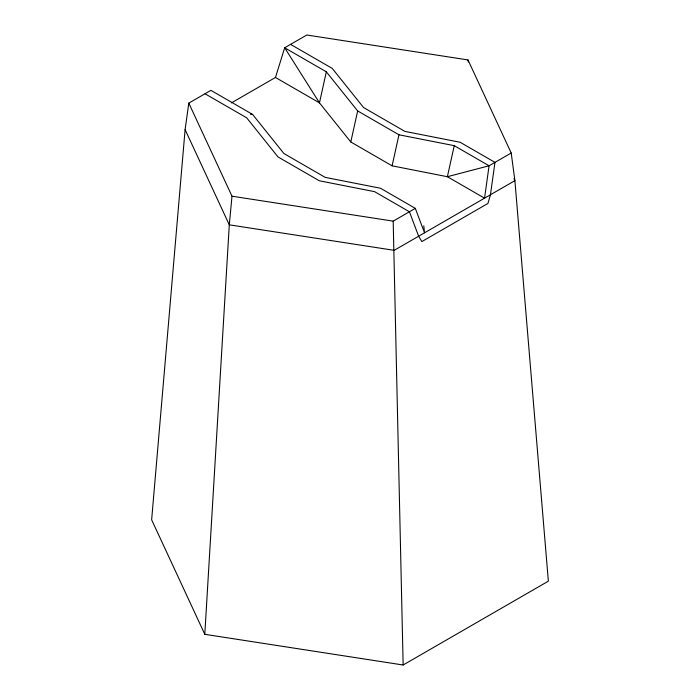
<?xml version="1.0" encoding="UTF-8"?>
<svg xmlns="http://www.w3.org/2000/svg" width="700" height="700" viewBox="0 0 700 700"><rect width="100%" height="100%" fill="white"/><g stroke="black" fill="none" stroke-linecap="round" stroke-linejoin="round"><path stroke-width="1.05" d="M231.394 102.909L275.467 77.464L284.681 47.775L306.81 35L468.002 59.938L511.201 153.002L514.894 180.653L548.354 581.166L403.148 665L204.794 634.314L229.294 224.831L231.998 196.201L188.799 103.127L210.928 90.353L252.578 114.406L283.902 153.528L325.211 177.371L380.494 188.256L415.319 208.364L424.533 232.82L423.771 225.811M188.799 103.127L185.106 129.631L151.646 519.803L204.794 634.314M275.467 77.464L319.463 102.865L284.681 47.775L326.331 71.82L319.463 102.865L350.787 141.977L392.096 165.83L447.379 176.715L484.549 198.17L489.073 165.778L511.201 153.002M350.787 141.977L357.656 110.941L326.331 71.82M392.096 165.83L398.965 134.785L357.656 110.941M454.248 145.67L447.379 176.715L489.073 165.778L454.248 145.67L398.965 134.785M231.998 196.201L393.19 221.139L415.319 208.364M250.46 114.275L252.578 114.406M290.579 44.371L332.238 68.416L363.562 107.538L404.863 131.381L460.145 142.266L494.97 162.374L490.446 194.766L487.944 203.429L421.864 241.579L418.626 236.224L409.421 211.768L374.596 191.66L319.305 180.775L278.005 156.931L246.68 117.81L205.03 93.765M513.966 178.666L514.894 180.653L394.179 250.338L229.294 224.831L185.106 129.631M468.002 59.938L468.23 62.064M393.19 221.139L403.148 665"/></g></svg>
